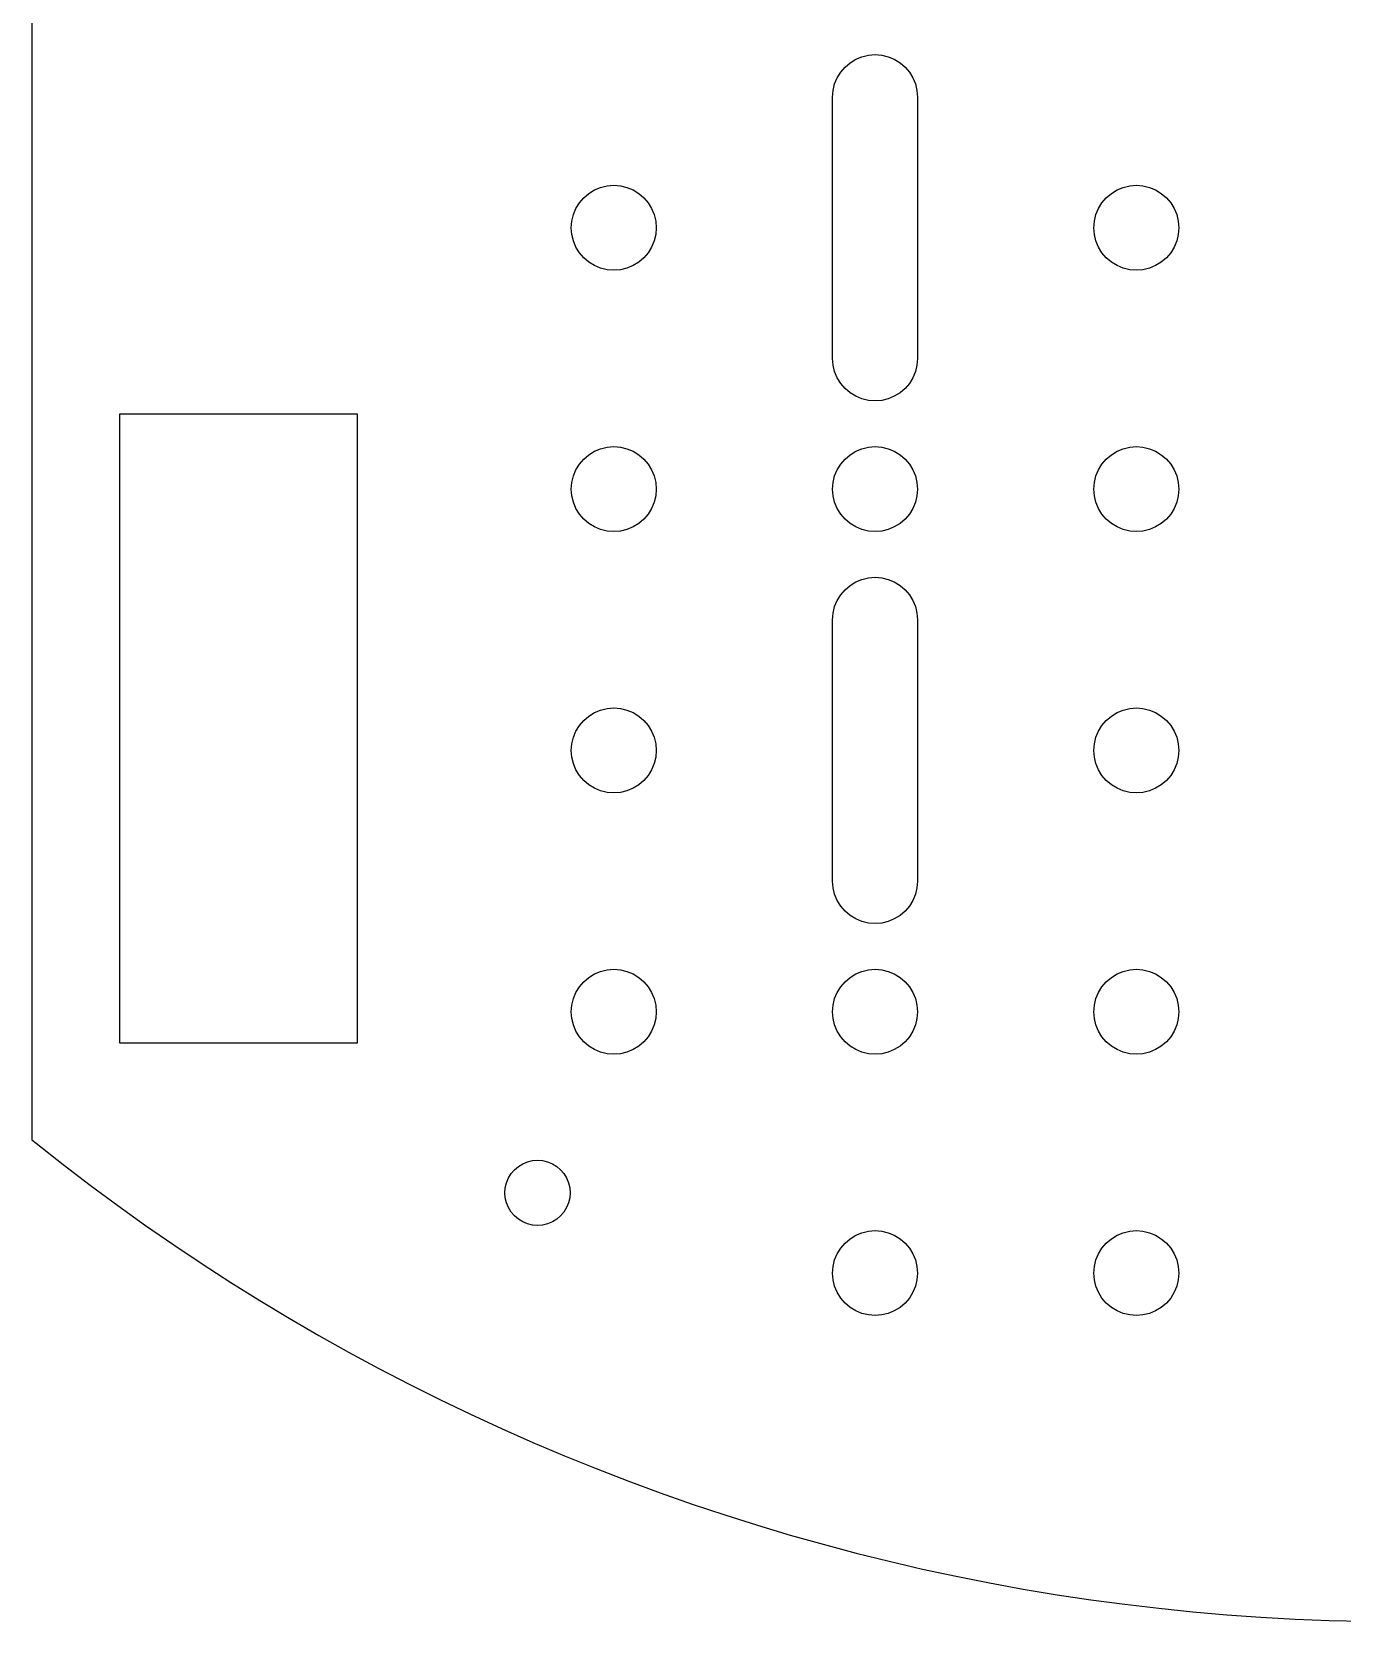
# Model space of a CAD drawing. Header units: metres. Extents: x -63 to 63, y -100 to 44.
# Drawn here: x -62.7 to -2.5, y -100 to -27 of the extents above; entities that cross this region are included whole.
import ezdxf

# ---------------------------------------------------------------- set-up
doc = ezdxf.new("R2010")
doc.units = ezdxf.units.M

msp = doc.modelspace()

# ---------------------------------------------------------------- linework, layer by layer
for p, q in [((-62.7262, -18.0001), (-62.7262, -77.8786)), ((-25.3789, -28.6211), (-25.1462, -28.4223)), ((-25.1462, -28.4223), (-24.8853, -28.2625)), ((-24.8853, -28.2625), (-24.6026, -28.1454)), ((-24.6026, -28.1454), (-24.3051, -28.0739)), ((-24.3051, -28.0739), (-24, -28.0499)), ((-24, -28.0499), (-23.6949, -28.0739)), ((-23.6949, -28.0739), (-23.3974, -28.1454)), ((-23.3974, -28.1454), (-23.1147, -28.2625)), ((-23.1147, -28.2625), (-22.8538, -28.4223)), ((-22.8538, -28.4223), (-22.6211, -28.6211)), ((-25.8546, -29.3974), (-25.7375, -29.1147)), ((-25.7375, -29.1147), (-25.5777, -28.8538)), ((-25.5777, -28.8538), (-25.3789, -28.6211)), ((-22.6211, -28.6211), (-22.4223, -28.8538)), ((-22.4223, -28.8538), (-22.2624, -29.1147)), ((-22.2624, -29.1147), (-22.1453, -29.3974)), ((-25.9501, -30), (-25.9261, -29.6949)), ((-25.9261, -29.6949), (-25.8546, -29.3974)), ((-22.1453, -29.3974), (-22.0739, -29.6949)), ((-22.0739, -29.6949), (-22.0499, -30)), ((-25.9501, -42), (-25.9501, -30)), ((-22.0499, -30), (-22.0499, -42)), ((-37.1462, -34.4224), (-36.8853, -34.2625)), ((-36.8853, -34.2625), (-36.6026, -34.1454)), ((-36.6026, -34.1454), (-36.305, -34.074)), ((-36.305, -34.074), (-36, -34.05)), ((-36, -34.05), (-35.6949, -34.074)), ((-35.6949, -34.074), (-35.3974, -34.1454)), ((-35.3974, -34.1454), (-35.1147, -34.2625)), ((-35.1147, -34.2625), (-34.8538, -34.4224)), ((-13.1462, -34.4224), (-12.8853, -34.2625)), ((-12.8853, -34.2625), (-12.6026, -34.1454)), ((-12.6026, -34.1454), (-12.305, -34.074)), ((-12.305, -34.074), (-12, -34.05)), ((-12, -34.05), (-11.6949, -34.074)), ((-11.6949, -34.074), (-11.3974, -34.1454)), ((-11.3974, -34.1454), (-11.1147, -34.2625)), ((-11.1147, -34.2625), (-10.8538, -34.4224)), ((-37.7375, -35.1147), (-37.5776, -34.8538)), ((-37.5776, -34.8538), (-37.3788, -34.6212)), ((-37.3788, -34.6212), (-37.1462, -34.4224)), ((-34.8538, -34.4224), (-34.6211, -34.6212)), ((-34.6211, -34.6212), (-34.4224, -34.8538)), ((-34.4224, -34.8538), (-34.2625, -35.1147)), ((-13.7375, -35.1147), (-13.5776, -34.8538)), ((-13.5776, -34.8538), (-13.3788, -34.6212)), ((-13.3788, -34.6212), (-13.1462, -34.4224)), ((-10.8538, -34.4224), (-10.6211, -34.6212)), ((-10.6211, -34.6212), (-10.4224, -34.8538)), ((-10.4224, -34.8538), (-10.2625, -35.1147)), ((-37.95, -36), (-37.926, -35.695)), ((-37.926, -35.695), (-37.8546, -35.3974)), ((-37.8546, -35.3974), (-37.7375, -35.1147)), ((-34.2625, -35.1147), (-34.1454, -35.3974)), ((-34.1454, -35.3974), (-34.074, -35.695)), ((-34.074, -35.695), (-34.05, -36)), ((-13.95, -36), (-13.926, -35.695)), ((-13.926, -35.695), (-13.8546, -35.3974)), ((-13.8546, -35.3974), (-13.7375, -35.1147)), ((-10.2625, -35.1147), (-10.1454, -35.3974)), ((-10.1454, -35.3974), (-10.074, -35.695)), ((-10.074, -35.695), (-10.05, -36)), ((-37.926, -36.3051), (-37.95, -36)), ((-37.8546, -36.6026), (-37.926, -36.3051)), ((-34.074, -36.3051), (-34.1454, -36.6026)), ((-34.05, -36), (-34.074, -36.3051)), ((-13.926, -36.3051), (-13.95, -36)), ((-13.8546, -36.6026), (-13.926, -36.3051)), ((-10.074, -36.3051), (-10.1454, -36.6026)), ((-10.05, -36), (-10.074, -36.3051)), ((-37.7375, -36.8853), (-37.8546, -36.6026)), ((-37.5776, -37.1462), (-37.7375, -36.8853)), ((-37.3788, -37.3789), (-37.5776, -37.1462)), ((-34.4224, -37.1462), (-34.6211, -37.3789)), ((-34.2625, -36.8853), (-34.4224, -37.1462)), ((-34.1454, -36.6026), (-34.2625, -36.8853)), ((-13.7375, -36.8853), (-13.8546, -36.6026)), ((-13.5776, -37.1462), (-13.7375, -36.8853)), ((-13.3788, -37.3789), (-13.5776, -37.1462)), ((-10.4224, -37.1462), (-10.6211, -37.3789)), ((-10.2625, -36.8853), (-10.4224, -37.1462)), ((-10.1454, -36.6026), (-10.2625, -36.8853)), ((-37.1462, -37.5776), (-37.3788, -37.3789)), ((-36.8853, -37.7375), (-37.1462, -37.5776)), ((-36.6026, -37.8546), (-36.8853, -37.7375)), ((-36.305, -37.926), (-36.6026, -37.8546)), ((-36, -37.95), (-36.305, -37.926)), ((-35.6949, -37.926), (-36, -37.95)), ((-35.3974, -37.8546), (-35.6949, -37.926)), ((-35.1147, -37.7375), (-35.3974, -37.8546)), ((-34.8538, -37.5776), (-35.1147, -37.7375)), ((-34.6211, -37.3789), (-34.8538, -37.5776)), ((-13.1462, -37.5776), (-13.3788, -37.3789)), ((-12.8853, -37.7375), (-13.1462, -37.5776)), ((-12.6026, -37.8546), (-12.8853, -37.7375)), ((-12.305, -37.926), (-12.6026, -37.8546)), ((-12, -37.95), (-12.305, -37.926)), ((-11.6949, -37.926), (-12, -37.95)), ((-11.3974, -37.8546), (-11.6949, -37.926)), ((-11.1147, -37.7375), (-11.3974, -37.8546)), ((-10.8538, -37.5776), (-11.1147, -37.7375)), ((-10.6211, -37.3789), (-10.8538, -37.5776)), ((-25.9261, -42.3051), (-25.9501, -42)), ((-25.8546, -42.6026), (-25.9261, -42.3051)), ((-22.0739, -42.3051), (-22.1453, -42.6026)), ((-22.0499, -42), (-22.0739, -42.3051)), ((-25.7375, -42.8853), (-25.8546, -42.6026)), ((-25.5777, -43.1462), (-25.7375, -42.8853)), ((-22.2624, -42.8853), (-22.4223, -43.1462)), ((-22.1453, -42.6026), (-22.2624, -42.8853)), ((-25.3789, -43.3789), (-25.5777, -43.1462)), ((-25.1462, -43.5777), (-25.3789, -43.3789)), ((-24.8853, -43.7376), (-25.1462, -43.5777)), ((-24.6026, -43.8547), (-24.8853, -43.7376)), ((-23.1147, -43.7376), (-23.3974, -43.8547)), ((-22.8538, -43.5777), (-23.1147, -43.7376)), ((-22.6211, -43.3789), (-22.8538, -43.5777)), ((-22.4223, -43.1462), (-22.6211, -43.3789)), ((-24.3051, -43.9261), (-24.6026, -43.8547)), ((-24, -43.9501), (-24.3051, -43.9261)), ((-23.6949, -43.9261), (-24, -43.9501)), ((-23.3974, -43.8547), (-23.6949, -43.9261)), ((-58.6762, -73.45), (-58.6762, -44.55)), ((-58.6762, -44.55), (-47.7762, -44.55)), ((-47.7762, -44.55), (-47.7762, -73.45)), ((-37.5776, -46.8538), (-37.3788, -46.6212)), ((-37.3788, -46.6212), (-37.1462, -46.4224)), ((-37.1462, -46.4224), (-36.8853, -46.2625)), ((-36.8853, -46.2625), (-36.6026, -46.1454)), ((-36.6026, -46.1454), (-36.305, -46.074)), ((-36.305, -46.074), (-36, -46.05)), ((-36, -46.05), (-35.6949, -46.074)), ((-35.6949, -46.074), (-35.3974, -46.1454)), ((-35.3974, -46.1454), (-35.1147, -46.2625)), ((-35.1147, -46.2625), (-34.8538, -46.4224)), ((-34.8538, -46.4224), (-34.6211, -46.6212)), ((-34.6211, -46.6212), (-34.4224, -46.8538)), ((-25.5776, -46.8538), (-25.3788, -46.6212)), ((-25.3788, -46.6212), (-25.1462, -46.4224)), ((-25.1462, -46.4224), (-24.8853, -46.2625)), ((-24.8853, -46.2625), (-24.6026, -46.1454)), ((-24.6026, -46.1454), (-24.305, -46.074)), ((-24.305, -46.074), (-24, -46.05)), ((-24, -46.05), (-23.6949, -46.074)), ((-23.6949, -46.074), (-23.3974, -46.1454)), ((-23.3974, -46.1454), (-23.1147, -46.2625)), ((-23.1147, -46.2625), (-22.8538, -46.4224)), ((-22.8538, -46.4224), (-22.6211, -46.6212)), ((-22.6211, -46.6212), (-22.4224, -46.8538)), ((-13.5776, -46.8538), (-13.3788, -46.6212)), ((-13.3788, -46.6212), (-13.1462, -46.4224)), ((-13.1462, -46.4224), (-12.8853, -46.2625)), ((-12.8853, -46.2625), (-12.6026, -46.1454)), ((-12.6026, -46.1454), (-12.305, -46.074)), ((-12.305, -46.074), (-12, -46.05)), ((-12, -46.05), (-11.6949, -46.074)), ((-11.6949, -46.074), (-11.3974, -46.1454)), ((-11.3974, -46.1454), (-11.1147, -46.2625)), ((-11.1147, -46.2625), (-10.8538, -46.4224)), ((-10.8538, -46.4224), (-10.6211, -46.6212)), ((-10.6211, -46.6212), (-10.4224, -46.8538)), ((-37.926, -47.695), (-37.8546, -47.3974)), ((-37.8546, -47.3974), (-37.7375, -47.1147)), ((-37.7375, -47.1147), (-37.5776, -46.8538)), ((-34.4224, -46.8538), (-34.2625, -47.1147)), ((-34.2625, -47.1147), (-34.1454, -47.3974)), ((-34.1454, -47.3974), (-34.074, -47.695)), ((-25.926, -47.695), (-25.8546, -47.3974)), ((-25.8546, -47.3974), (-25.7375, -47.1147)), ((-25.7375, -47.1147), (-25.5776, -46.8538)), ((-22.4224, -46.8538), (-22.2625, -47.1147)), ((-22.2625, -47.1147), (-22.1454, -47.3974)), ((-22.1454, -47.3974), (-22.074, -47.695)), ((-13.926, -47.695), (-13.8546, -47.3974)), ((-13.8546, -47.3974), (-13.7375, -47.1147)), ((-13.7375, -47.1147), (-13.5776, -46.8538)), ((-10.4224, -46.8538), (-10.2625, -47.1147)), ((-10.2625, -47.1147), (-10.1454, -47.3974)), ((-10.1454, -47.3974), (-10.074, -47.695)), ((-37.95, -48), (-37.926, -47.695)), ((-37.926, -48.3051), (-37.95, -48)), ((-34.074, -47.695), (-34.05, -48)), ((-34.05, -48), (-34.074, -48.3051)), ((-25.95, -48), (-25.926, -47.695)), ((-25.926, -48.3051), (-25.95, -48)), ((-22.074, -47.695), (-22.05, -48)), ((-22.05, -48), (-22.074, -48.3051)), ((-13.95, -48), (-13.926, -47.695)), ((-13.926, -48.3051), (-13.95, -48)), ((-10.074, -47.695), (-10.05, -48)), ((-10.05, -48), (-10.074, -48.3051)), ((-37.8546, -48.6026), (-37.926, -48.3051)), ((-37.7375, -48.8853), (-37.8546, -48.6026)), ((-37.5776, -49.1462), (-37.7375, -48.8853)), ((-34.2625, -48.8853), (-34.4224, -49.1462)), ((-34.1454, -48.6026), (-34.2625, -48.8853)), ((-34.074, -48.3051), (-34.1454, -48.6026)), ((-25.8546, -48.6026), (-25.926, -48.3051)), ((-25.7375, -48.8853), (-25.8546, -48.6026)), ((-25.5776, -49.1462), (-25.7375, -48.8853)), ((-22.2625, -48.8853), (-22.4224, -49.1462)), ((-22.1454, -48.6026), (-22.2625, -48.8853)), ((-22.074, -48.3051), (-22.1454, -48.6026)), ((-13.8546, -48.6026), (-13.926, -48.3051)), ((-13.7375, -48.8853), (-13.8546, -48.6026)), ((-13.5776, -49.1462), (-13.7375, -48.8853)), ((-10.2625, -48.8853), (-10.4224, -49.1462)), ((-10.1454, -48.6026), (-10.2625, -48.8853)), ((-10.074, -48.3051), (-10.1454, -48.6026)), ((-37.3788, -49.3789), (-37.5776, -49.1462)), ((-37.1462, -49.5776), (-37.3788, -49.3789)), ((-36.8853, -49.7375), (-37.1462, -49.5776)), ((-34.8538, -49.5776), (-35.1147, -49.7375)), ((-34.6211, -49.3789), (-34.8538, -49.5776)), ((-34.4224, -49.1462), (-34.6211, -49.3789)), ((-25.3788, -49.3789), (-25.5776, -49.1462)), ((-25.1462, -49.5776), (-25.3788, -49.3789)), ((-24.8853, -49.7375), (-25.1462, -49.5776)), ((-22.8538, -49.5776), (-23.1147, -49.7375)), ((-22.6211, -49.3789), (-22.8538, -49.5776)), ((-22.4224, -49.1462), (-22.6211, -49.3789)), ((-13.3788, -49.3789), (-13.5776, -49.1462)), ((-13.1462, -49.5776), (-13.3788, -49.3789)), ((-12.8853, -49.7375), (-13.1462, -49.5776)), ((-10.8538, -49.5776), (-11.1147, -49.7375)), ((-10.6211, -49.3789), (-10.8538, -49.5776)), ((-10.4224, -49.1462), (-10.6211, -49.3789)), ((-36.6026, -49.8546), (-36.8853, -49.7375)), ((-36.305, -49.926), (-36.6026, -49.8546)), ((-36, -49.95), (-36.305, -49.926)), ((-35.6949, -49.926), (-36, -49.95)), ((-35.3974, -49.8546), (-35.6949, -49.926)), ((-35.1147, -49.7375), (-35.3974, -49.8546)), ((-24.6026, -49.8546), (-24.8853, -49.7375)), ((-24.305, -49.926), (-24.6026, -49.8546)), ((-24, -49.95), (-24.305, -49.926)), ((-23.6949, -49.926), (-24, -49.95)), ((-23.3974, -49.8546), (-23.6949, -49.926)), ((-23.1147, -49.7375), (-23.3974, -49.8546)), ((-12.6026, -49.8546), (-12.8853, -49.7375)), ((-12.305, -49.926), (-12.6026, -49.8546)), ((-12, -49.95), (-12.305, -49.926)), ((-11.6949, -49.926), (-12, -49.95)), ((-11.3974, -49.8546), (-11.6949, -49.926)), ((-11.1147, -49.7375), (-11.3974, -49.8546)), ((-25.3789, -52.6211), (-25.1462, -52.4223)), ((-25.1462, -52.4223), (-24.8853, -52.2625)), ((-24.8853, -52.2625), (-24.6026, -52.1454)), ((-24.6026, -52.1454), (-24.3051, -52.0739)), ((-24.3051, -52.0739), (-24, -52.0499)), ((-24, -52.0499), (-23.6949, -52.0739)), ((-23.6949, -52.0739), (-23.3974, -52.1454)), ((-23.3974, -52.1454), (-23.1147, -52.2625)), ((-23.1147, -52.2625), (-22.8538, -52.4223)), ((-22.8538, -52.4223), (-22.6211, -52.6211)), ((-25.8546, -53.3974), (-25.7375, -53.1147)), ((-25.7375, -53.1147), (-25.5777, -52.8538)), ((-25.5777, -52.8538), (-25.3789, -52.6211)), ((-22.6211, -52.6211), (-22.4223, -52.8538)), ((-22.4223, -52.8538), (-22.2624, -53.1147)), ((-22.2624, -53.1147), (-22.1453, -53.3974)), ((-25.9501, -54), (-25.9261, -53.6949)), ((-25.9501, -66), (-25.9501, -54)), ((-25.9261, -53.6949), (-25.8546, -53.3974)), ((-22.1453, -53.3974), (-22.0739, -53.6949)), ((-22.0739, -53.6949), (-22.0499, -54)), ((-22.0499, -54), (-22.0499, -66)), ((-37.1462, -58.4224), (-36.8853, -58.2625)), ((-36.8853, -58.2625), (-36.6026, -58.1454)), ((-36.6026, -58.1454), (-36.305, -58.074)), ((-36.305, -58.074), (-36, -58.05)), ((-36, -58.05), (-35.6949, -58.074)), ((-35.6949, -58.074), (-35.3974, -58.1454)), ((-35.3974, -58.1454), (-35.1147, -58.2625)), ((-35.1147, -58.2625), (-34.8538, -58.4224)), ((-13.1462, -58.4224), (-12.8853, -58.2625)), ((-12.8853, -58.2625), (-12.6026, -58.1454)), ((-12.6026, -58.1454), (-12.305, -58.074)), ((-12.305, -58.074), (-12, -58.05)), ((-12, -58.05), (-11.6949, -58.074)), ((-11.6949, -58.074), (-11.3974, -58.1454)), ((-11.3974, -58.1454), (-11.1147, -58.2625)), ((-11.1147, -58.2625), (-10.8538, -58.4224)), ((-37.8546, -59.3974), (-37.7375, -59.1147)), ((-37.7375, -59.1147), (-37.5776, -58.8538)), ((-37.5776, -58.8538), (-37.3788, -58.6212)), ((-37.3788, -58.6212), (-37.1462, -58.4224)), ((-34.8538, -58.4224), (-34.6211, -58.6212)), ((-34.6211, -58.6212), (-34.4224, -58.8538)), ((-34.4224, -58.8538), (-34.2625, -59.1147)), ((-34.2625, -59.1147), (-34.1454, -59.3974)), ((-13.8546, -59.3974), (-13.7375, -59.1147)), ((-13.7375, -59.1147), (-13.5776, -58.8538)), ((-13.5776, -58.8538), (-13.3788, -58.6212)), ((-13.3788, -58.6212), (-13.1462, -58.4224)), ((-10.8538, -58.4224), (-10.6211, -58.6212)), ((-10.6211, -58.6212), (-10.4224, -58.8538)), ((-10.4224, -58.8538), (-10.2625, -59.1147)), ((-10.2625, -59.1147), (-10.1454, -59.3974)), ((-37.95, -60), (-37.926, -59.695)), ((-37.926, -59.695), (-37.8546, -59.3974)), ((-34.1454, -59.3974), (-34.074, -59.695)), ((-34.074, -59.695), (-34.05, -60)), ((-13.95, -60), (-13.926, -59.695)), ((-13.926, -59.695), (-13.8546, -59.3974)), ((-10.1454, -59.3974), (-10.074, -59.695)), ((-10.074, -59.695), (-10.05, -60)), ((-37.926, -60.305), (-37.95, -60)), ((-37.8546, -60.6026), (-37.926, -60.305)), ((-34.074, -60.305), (-34.1454, -60.6026)), ((-34.05, -60), (-34.074, -60.305)), ((-13.926, -60.305), (-13.95, -60)), ((-13.8546, -60.6026), (-13.926, -60.305)), ((-10.074, -60.305), (-10.1454, -60.6026)), ((-10.05, -60), (-10.074, -60.305)), ((-37.7375, -60.8853), (-37.8546, -60.6026)), ((-37.5776, -61.1462), (-37.7375, -60.8853)), ((-37.3788, -61.3788), (-37.5776, -61.1462)), ((-34.4224, -61.1462), (-34.6211, -61.3788)), ((-34.2625, -60.8853), (-34.4224, -61.1462)), ((-34.1454, -60.6026), (-34.2625, -60.8853)), ((-13.7375, -60.8853), (-13.8546, -60.6026)), ((-13.5776, -61.1462), (-13.7375, -60.8853)), ((-13.3788, -61.3788), (-13.5776, -61.1462)), ((-10.4224, -61.1462), (-10.6211, -61.3788)), ((-10.2625, -60.8853), (-10.4224, -61.1462)), ((-10.1454, -60.6026), (-10.2625, -60.8853)), ((-37.1462, -61.5776), (-37.3788, -61.3788)), ((-36.8853, -61.7375), (-37.1462, -61.5776)), ((-36.6026, -61.8546), (-36.8853, -61.7375)), ((-36.305, -61.926), (-36.6026, -61.8546)), ((-36, -61.95), (-36.305, -61.926)), ((-35.6949, -61.926), (-36, -61.95)), ((-35.3974, -61.8546), (-35.6949, -61.926)), ((-35.1147, -61.7375), (-35.3974, -61.8546)), ((-34.8538, -61.5776), (-35.1147, -61.7375)), ((-34.6211, -61.3788), (-34.8538, -61.5776)), ((-13.1462, -61.5776), (-13.3788, -61.3788)), ((-12.8853, -61.7375), (-13.1462, -61.5776)), ((-12.6026, -61.8546), (-12.8853, -61.7375)), ((-12.305, -61.926), (-12.6026, -61.8546)), ((-12, -61.95), (-12.305, -61.926)), ((-11.6949, -61.926), (-12, -61.95)), ((-11.3974, -61.8546), (-11.6949, -61.926)), ((-11.1147, -61.7375), (-11.3974, -61.8546)), ((-10.8538, -61.5776), (-11.1147, -61.7375)), ((-10.6211, -61.3788), (-10.8538, -61.5776)), ((-25.9261, -66.3051), (-25.9501, -66)), ((-25.8546, -66.6026), (-25.9261, -66.3051)), ((-22.0739, -66.3051), (-22.1453, -66.6026)), ((-22.0499, -66), (-22.0739, -66.3051)), ((-25.7375, -66.8853), (-25.8546, -66.6026)), ((-25.5777, -67.1462), (-25.7375, -66.8853)), ((-25.3789, -67.3789), (-25.5777, -67.1462)), ((-22.4223, -67.1462), (-22.6211, -67.3789)), ((-22.2624, -66.8853), (-22.4223, -67.1462)), ((-22.1453, -66.6026), (-22.2624, -66.8853)), ((-25.1462, -67.5777), (-25.3789, -67.3789)), ((-24.8853, -67.7375), (-25.1462, -67.5777)), ((-24.6026, -67.8546), (-24.8853, -67.7375)), ((-24.3051, -67.9261), (-24.6026, -67.8546)), ((-23.3974, -67.8546), (-23.6949, -67.9261)), ((-23.1147, -67.7375), (-23.3974, -67.8546)), ((-22.8538, -67.5777), (-23.1147, -67.7375)), ((-22.6211, -67.3789), (-22.8538, -67.5777)), ((-24, -67.9501), (-24.3051, -67.9261)), ((-23.6949, -67.9261), (-24, -67.9501)), ((-36.305, -70.074), (-36, -70.05)), ((-36, -70.05), (-35.6949, -70.074)), ((-24.305, -70.074), (-24, -70.05)), ((-24, -70.05), (-23.6949, -70.074)), ((-12.305, -70.074), (-12, -70.05)), ((-12, -70.05), (-11.6949, -70.074)), ((-37.5776, -70.8538), (-37.3788, -70.6211)), ((-37.3788, -70.6211), (-37.1462, -70.4224)), ((-37.1462, -70.4224), (-36.8853, -70.2625)), ((-36.8853, -70.2625), (-36.6026, -70.1454)), ((-36.6026, -70.1454), (-36.305, -70.074)), ((-35.6949, -70.074), (-35.3974, -70.1454)), ((-35.3974, -70.1454), (-35.1147, -70.2625)), ((-35.1147, -70.2625), (-34.8538, -70.4224)), ((-34.8538, -70.4224), (-34.6211, -70.6211)), ((-34.6211, -70.6211), (-34.4224, -70.8538)), ((-25.5776, -70.8538), (-25.3788, -70.6211)), ((-25.3788, -70.6211), (-25.1462, -70.4224)), ((-25.1462, -70.4224), (-24.8853, -70.2625)), ((-24.8853, -70.2625), (-24.6026, -70.1454)), ((-24.6026, -70.1454), (-24.305, -70.074)), ((-23.6949, -70.074), (-23.3974, -70.1454)), ((-23.3974, -70.1454), (-23.1147, -70.2625)), ((-23.1147, -70.2625), (-22.8538, -70.4224)), ((-22.8538, -70.4224), (-22.6211, -70.6211)), ((-22.6211, -70.6211), (-22.4224, -70.8538)), ((-13.5776, -70.8538), (-13.3788, -70.6211)), ((-13.3788, -70.6211), (-13.1462, -70.4224)), ((-13.1462, -70.4224), (-12.8853, -70.2625)), ((-12.8853, -70.2625), (-12.6026, -70.1454)), ((-12.6026, -70.1454), (-12.305, -70.074)), ((-11.6949, -70.074), (-11.3974, -70.1454)), ((-11.3974, -70.1454), (-11.1147, -70.2625)), ((-11.1147, -70.2625), (-10.8538, -70.4224)), ((-10.8538, -70.4224), (-10.6211, -70.6211)), ((-10.6211, -70.6211), (-10.4224, -70.8538)), ((-37.926, -71.6949), (-37.8546, -71.3974)), ((-37.8546, -71.3974), (-37.7375, -71.1147)), ((-37.7375, -71.1147), (-37.5776, -70.8538)), ((-34.4224, -70.8538), (-34.2625, -71.1147)), ((-34.2625, -71.1147), (-34.1454, -71.3974)), ((-34.1454, -71.3974), (-34.074, -71.6949)), ((-25.926, -71.6949), (-25.8546, -71.3974)), ((-25.8546, -71.3974), (-25.7375, -71.1147)), ((-25.7375, -71.1147), (-25.5776, -70.8538)), ((-22.4224, -70.8538), (-22.2625, -71.1147)), ((-22.2625, -71.1147), (-22.1454, -71.3974)), ((-22.1454, -71.3974), (-22.074, -71.6949)), ((-13.926, -71.6949), (-13.8546, -71.3974)), ((-13.8546, -71.3974), (-13.7375, -71.1147)), ((-13.7375, -71.1147), (-13.5776, -70.8538)), ((-10.4224, -70.8538), (-10.2625, -71.1147)), ((-10.2625, -71.1147), (-10.1454, -71.3974)), ((-10.1454, -71.3974), (-10.074, -71.6949)), ((-37.95, -72), (-37.926, -71.6949)), ((-37.926, -72.305), (-37.95, -72)), ((-34.074, -71.6949), (-34.05, -72)), ((-34.05, -72), (-34.074, -72.305)), ((-25.95, -72), (-25.926, -71.6949)), ((-25.926, -72.305), (-25.95, -72)), ((-22.074, -71.6949), (-22.05, -72)), ((-22.05, -72), (-22.074, -72.305)), ((-13.95, -72), (-13.926, -71.6949)), ((-13.926, -72.305), (-13.95, -72)), ((-10.074, -71.6949), (-10.05, -72)), ((-10.05, -72), (-10.074, -72.305)), ((-37.8546, -72.6026), (-37.926, -72.305)), ((-37.7375, -72.8853), (-37.8546, -72.6026)), ((-37.5776, -73.1462), (-37.7375, -72.8853)), ((-34.2625, -72.8853), (-34.4224, -73.1462)), ((-34.1454, -72.6026), (-34.2625, -72.8853)), ((-34.074, -72.305), (-34.1454, -72.6026)), ((-25.8546, -72.6026), (-25.926, -72.305)), ((-25.7375, -72.8853), (-25.8546, -72.6026)), ((-25.5776, -73.1462), (-25.7375, -72.8853)), ((-22.2625, -72.8853), (-22.4224, -73.1462)), ((-22.1454, -72.6026), (-22.2625, -72.8853)), ((-22.074, -72.305), (-22.1454, -72.6026)), ((-13.8546, -72.6026), (-13.926, -72.305)), ((-13.7375, -72.8853), (-13.8546, -72.6026)), ((-13.5776, -73.1462), (-13.7375, -72.8853)), ((-10.2625, -72.8853), (-10.4224, -73.1462)), ((-10.1454, -72.6026), (-10.2625, -72.8853)), ((-10.074, -72.305), (-10.1454, -72.6026)), ((-47.7762, -73.45), (-58.6762, -73.45)), ((-37.3788, -73.3788), (-37.5776, -73.1462)), ((-37.1462, -73.5776), (-37.3788, -73.3788)), ((-36.8853, -73.7375), (-37.1462, -73.5776)), ((-34.8538, -73.5776), (-35.1147, -73.7375)), ((-34.6211, -73.3788), (-34.8538, -73.5776)), ((-34.4224, -73.1462), (-34.6211, -73.3788)), ((-25.3788, -73.3788), (-25.5776, -73.1462)), ((-25.1462, -73.5776), (-25.3788, -73.3788)), ((-24.8853, -73.7375), (-25.1462, -73.5776)), ((-22.8538, -73.5776), (-23.1147, -73.7375)), ((-22.6211, -73.3788), (-22.8538, -73.5776)), ((-22.4224, -73.1462), (-22.6211, -73.3788)), ((-13.3788, -73.3788), (-13.5776, -73.1462)), ((-13.1462, -73.5776), (-13.3788, -73.3788)), ((-12.8853, -73.7375), (-13.1462, -73.5776)), ((-10.8538, -73.5776), (-11.1147, -73.7375)), ((-10.6211, -73.3788), (-10.8538, -73.5776)), ((-10.4224, -73.1462), (-10.6211, -73.3788)), ((-36.6026, -73.8546), (-36.8853, -73.7375)), ((-36.305, -73.926), (-36.6026, -73.8546)), ((-36, -73.95), (-36.305, -73.926)), ((-35.6949, -73.926), (-36, -73.95)), ((-35.3974, -73.8546), (-35.6949, -73.926)), ((-35.1147, -73.7375), (-35.3974, -73.8546)), ((-24.6026, -73.8546), (-24.8853, -73.7375)), ((-24.305, -73.926), (-24.6026, -73.8546)), ((-24, -73.95), (-24.305, -73.926)), ((-23.6949, -73.926), (-24, -73.95)), ((-23.3974, -73.8546), (-23.6949, -73.926)), ((-23.1147, -73.7375), (-23.3974, -73.8546)), ((-12.6026, -73.8546), (-12.8853, -73.7375)), ((-12.305, -73.926), (-12.6026, -73.8546)), ((-12, -73.95), (-12.305, -73.926)), ((-11.6949, -73.926), (-12, -73.95)), ((-11.3974, -73.8546), (-11.6949, -73.926)), ((-11.1147, -73.7375), (-11.3974, -73.8546)), ((-62.7262, -77.8786), (-62.5243, -78.043)), ((-62.5243, -78.043), (-61.2907, -79.0155)), ((-39.7346, -78.8332), (-39.5, -78.8147)), ((-39.5, -78.8147), (-39.2653, -78.8332)), ((-61.2907, -79.0155), (-60.042, -79.9685)), ((-40.8365, -79.6338), (-40.7135, -79.4331)), ((-40.7135, -79.4331), (-40.5607, -79.2541)), ((-40.5607, -79.2541), (-40.3817, -79.1012)), ((-40.3817, -79.1012), (-40.181, -78.9782)), ((-40.181, -78.9782), (-39.9635, -78.8882)), ((-39.9635, -78.8882), (-39.7346, -78.8332)), ((-39.2653, -78.8332), (-39.0365, -78.8882)), ((-39.0365, -78.8882), (-38.819, -78.9782)), ((-38.819, -78.9782), (-38.6183, -79.1012)), ((-38.6183, -79.1012), (-38.4393, -79.2541)), ((-38.4393, -79.2541), (-38.2865, -79.4331)), ((-38.2865, -79.4331), (-38.1635, -79.6338)), ((-60.042, -79.9685), (-58.7785, -80.9017)), ((-41, -80.3147), (-40.9815, -80.0801)), ((-40.9815, -80.0801), (-40.9266, -79.8512)), ((-40.9266, -79.8512), (-40.8365, -79.6338)), ((-38.1635, -79.6338), (-38.0734, -79.8512)), ((-38.0734, -79.8512), (-38.0185, -80.0801)), ((-38.0185, -80.0801), (-38, -80.3147)), ((-58.7785, -80.9017), (-57.5005, -81.815)), ((-40.9815, -80.5494), (-41, -80.3147)), ((-40.9266, -80.7783), (-40.9815, -80.5494)), ((-40.8365, -80.9957), (-40.9266, -80.7783)), ((-40.7135, -81.1964), (-40.8365, -80.9957)), ((-38.1635, -80.9957), (-38.2865, -81.1964)), ((-38.0734, -80.7783), (-38.1635, -80.9957)), ((-38.0185, -80.5494), (-38.0734, -80.7783)), ((-38, -80.3147), (-38.0185, -80.5494)), ((-40.5607, -81.3754), (-40.7135, -81.1964)), ((-40.3817, -81.5283), (-40.5607, -81.3754)), ((-40.181, -81.6512), (-40.3817, -81.5283)), ((-39.9635, -81.7413), (-40.181, -81.6512)), ((-39.7346, -81.7963), (-39.9635, -81.7413)), ((-39.0365, -81.7413), (-39.2653, -81.7963)), ((-38.819, -81.6512), (-39.0365, -81.7413)), ((-38.6183, -81.5283), (-38.819, -81.6512)), ((-38.4393, -81.3754), (-38.6183, -81.5283)), ((-38.2865, -81.1964), (-38.4393, -81.3754)), ((-57.5005, -81.815), (-56.2083, -82.7081)), ((-39.5, -81.8147), (-39.7346, -81.7963)), ((-39.2653, -81.7963), (-39.5, -81.8147)), ((-25.3788, -82.6211), (-25.1462, -82.4224)), ((-25.1462, -82.4224), (-24.8853, -82.2625)), ((-24.8853, -82.2625), (-24.6026, -82.1454)), ((-24.6026, -82.1454), (-24.305, -82.074)), ((-24.305, -82.074), (-24, -82.05)), ((-24, -82.05), (-23.6949, -82.074)), ((-23.6949, -82.074), (-23.3974, -82.1454)), ((-23.3974, -82.1454), (-23.1147, -82.2625)), ((-23.1147, -82.2625), (-22.8538, -82.4224)), ((-22.8538, -82.4224), (-22.6211, -82.6211)), ((-13.3788, -82.6211), (-13.1462, -82.4224)), ((-13.1462, -82.4224), (-12.8853, -82.2625)), ((-12.8853, -82.2625), (-12.6026, -82.1454)), ((-12.6026, -82.1454), (-12.305, -82.074)), ((-12.305, -82.074), (-12, -82.05)), ((-12, -82.05), (-11.6949, -82.074)), ((-11.6949, -82.074), (-11.3974, -82.1454)), ((-11.3974, -82.1454), (-11.1147, -82.2625)), ((-11.1147, -82.2625), (-10.8538, -82.4224)), ((-10.8538, -82.4224), (-10.6211, -82.6211)), ((-56.2083, -82.7081), (-54.9023, -83.5807)), ((-25.8546, -83.3974), (-25.7375, -83.1147)), ((-25.7375, -83.1147), (-25.5776, -82.8538)), ((-25.5776, -82.8538), (-25.3788, -82.6211)), ((-22.6211, -82.6211), (-22.4224, -82.8538)), ((-22.4224, -82.8538), (-22.2625, -83.1147)), ((-22.2625, -83.1147), (-22.1454, -83.3974)), ((-13.8546, -83.3974), (-13.7375, -83.1147)), ((-13.7375, -83.1147), (-13.5776, -82.8538)), ((-13.5776, -82.8538), (-13.3788, -82.6211)), ((-10.6211, -82.6211), (-10.4224, -82.8538)), ((-10.4224, -82.8538), (-10.2625, -83.1147)), ((-10.2625, -83.1147), (-10.1454, -83.3974)), ((-54.9023, -83.5807), (-53.5827, -84.4328)), ((-25.95, -84), (-25.926, -83.6949)), ((-25.926, -83.6949), (-25.8546, -83.3974)), ((-22.1454, -83.3974), (-22.074, -83.6949)), ((-22.074, -83.6949), (-22.05, -84)), ((-13.95, -84), (-13.926, -83.6949)), ((-13.926, -83.6949), (-13.8546, -83.3974)), ((-10.1454, -83.3974), (-10.074, -83.6949)), ((-10.074, -83.6949), (-10.05, -84)), ((-53.5827, -84.4328), (-52.2498, -85.264)), ((-25.926, -84.305), (-25.95, -84)), ((-25.8546, -84.6026), (-25.926, -84.305)), ((-25.7375, -84.8853), (-25.8546, -84.6026)), ((-22.1454, -84.6026), (-22.2625, -84.8853)), ((-22.074, -84.305), (-22.1454, -84.6026)), ((-22.05, -84), (-22.074, -84.305)), ((-13.926, -84.305), (-13.95, -84)), ((-13.8546, -84.6026), (-13.926, -84.305)), ((-13.7375, -84.8853), (-13.8546, -84.6026)), ((-10.1454, -84.6026), (-10.2625, -84.8853)), ((-10.074, -84.305), (-10.1454, -84.6026)), ((-10.05, -84), (-10.074, -84.305)), ((-52.2498, -85.264), (-50.9041, -86.0742)), ((-25.5776, -85.1462), (-25.7375, -84.8853)), ((-25.3788, -85.3788), (-25.5776, -85.1462)), ((-25.1462, -85.5776), (-25.3788, -85.3788)), ((-22.6211, -85.3788), (-22.8538, -85.5776)), ((-22.4224, -85.1462), (-22.6211, -85.3788)), ((-22.2625, -84.8853), (-22.4224, -85.1462)), ((-13.5776, -85.1462), (-13.7375, -84.8853)), ((-13.3788, -85.3788), (-13.5776, -85.1462)), ((-13.1462, -85.5776), (-13.3788, -85.3788)), ((-10.6211, -85.3788), (-10.8538, -85.5776)), ((-10.4224, -85.1462), (-10.6211, -85.3788)), ((-10.2625, -84.8853), (-10.4224, -85.1462)), ((-50.9041, -86.0742), (-49.5459, -86.8631)), ((-24.8853, -85.7375), (-25.1462, -85.5776)), ((-24.6026, -85.8546), (-24.8853, -85.7375)), ((-24.305, -85.926), (-24.6026, -85.8546)), ((-24, -85.95), (-24.305, -85.926)), ((-23.6949, -85.926), (-24, -85.95)), ((-23.3974, -85.8546), (-23.6949, -85.926)), ((-23.1147, -85.7375), (-23.3974, -85.8546)), ((-22.8538, -85.5776), (-23.1147, -85.7375)), ((-12.8853, -85.7375), (-13.1462, -85.5776)), ((-12.6026, -85.8546), (-12.8853, -85.7375)), ((-12.305, -85.926), (-12.6026, -85.8546)), ((-12, -85.95), (-12.305, -85.926)), ((-11.6949, -85.926), (-12, -85.95)), ((-11.3974, -85.8546), (-11.6949, -85.926)), ((-11.1147, -85.7375), (-11.3974, -85.8546)), ((-10.8538, -85.5776), (-11.1147, -85.7375)), ((-49.5459, -86.8631), (-48.1754, -87.6307)), ((-48.1754, -87.6307), (-46.793, -88.3766)), ((-46.793, -88.3766), (-45.399, -89.1006)), ((-45.399, -89.1006), (-43.9939, -89.8027)), ((-43.9939, -89.8027), (-42.5779, -90.4827)), ((-42.5779, -90.4827), (-41.1514, -91.1403)), ((-41.1514, -91.1403), (-39.7148, -91.7755)), ((-39.7148, -91.7755), (-38.2683, -92.3879)), ((-38.2683, -92.3879), (-36.8125, -92.9776)), ((-36.8125, -92.9776), (-35.3475, -93.5444)), ((-35.3475, -93.5444), (-33.8738, -94.0881)), ((-33.8738, -94.0881), (-32.3917, -94.6085)), ((-32.3917, -94.6085), (-30.9017, -95.1056)), ((-30.9017, -95.1056), (-29.404, -95.5793)), ((-29.404, -95.5793), (-27.8991, -96.0294)), ((-27.8991, -96.0294), (-26.3873, -96.4557)), ((-26.3873, -96.4557), (-24.869, -96.8583)), ((-24.869, -96.8583), (-23.3445, -97.237)), ((-23.3445, -97.237), (-21.8143, -97.5917)), ((-21.8143, -97.5917), (-20.2787, -97.9223)), ((-20.2787, -97.9223), (-18.7381, -98.2287)), ((-18.7381, -98.2287), (-17.1929, -98.5109)), ((-17.1929, -98.5109), (-15.6434, -98.7688)), ((-15.6434, -98.7688), (-14.0901, -99.0024)), ((-14.0901, -99.0024), (-12.5333, -99.2115)), ((-12.5333, -99.2115), (-10.9734, -99.3961)), ((-10.9734, -99.3961), (-9.41083, -99.5562)), ((-9.41083, -99.5562), (-7.8459, -99.6917)), ((-7.8459, -99.6917), (-6.27904, -99.8027)), ((-6.27904, -99.8027), (-4.71063, -99.889)), ((-4.71063, -99.889), (-3.14107, -99.9507)), ((-3.14107, -99.9507), (-1.57072, -99.9877))]:
    msp.add_line(p, q)

doc.saveas('drawing.dxf')
